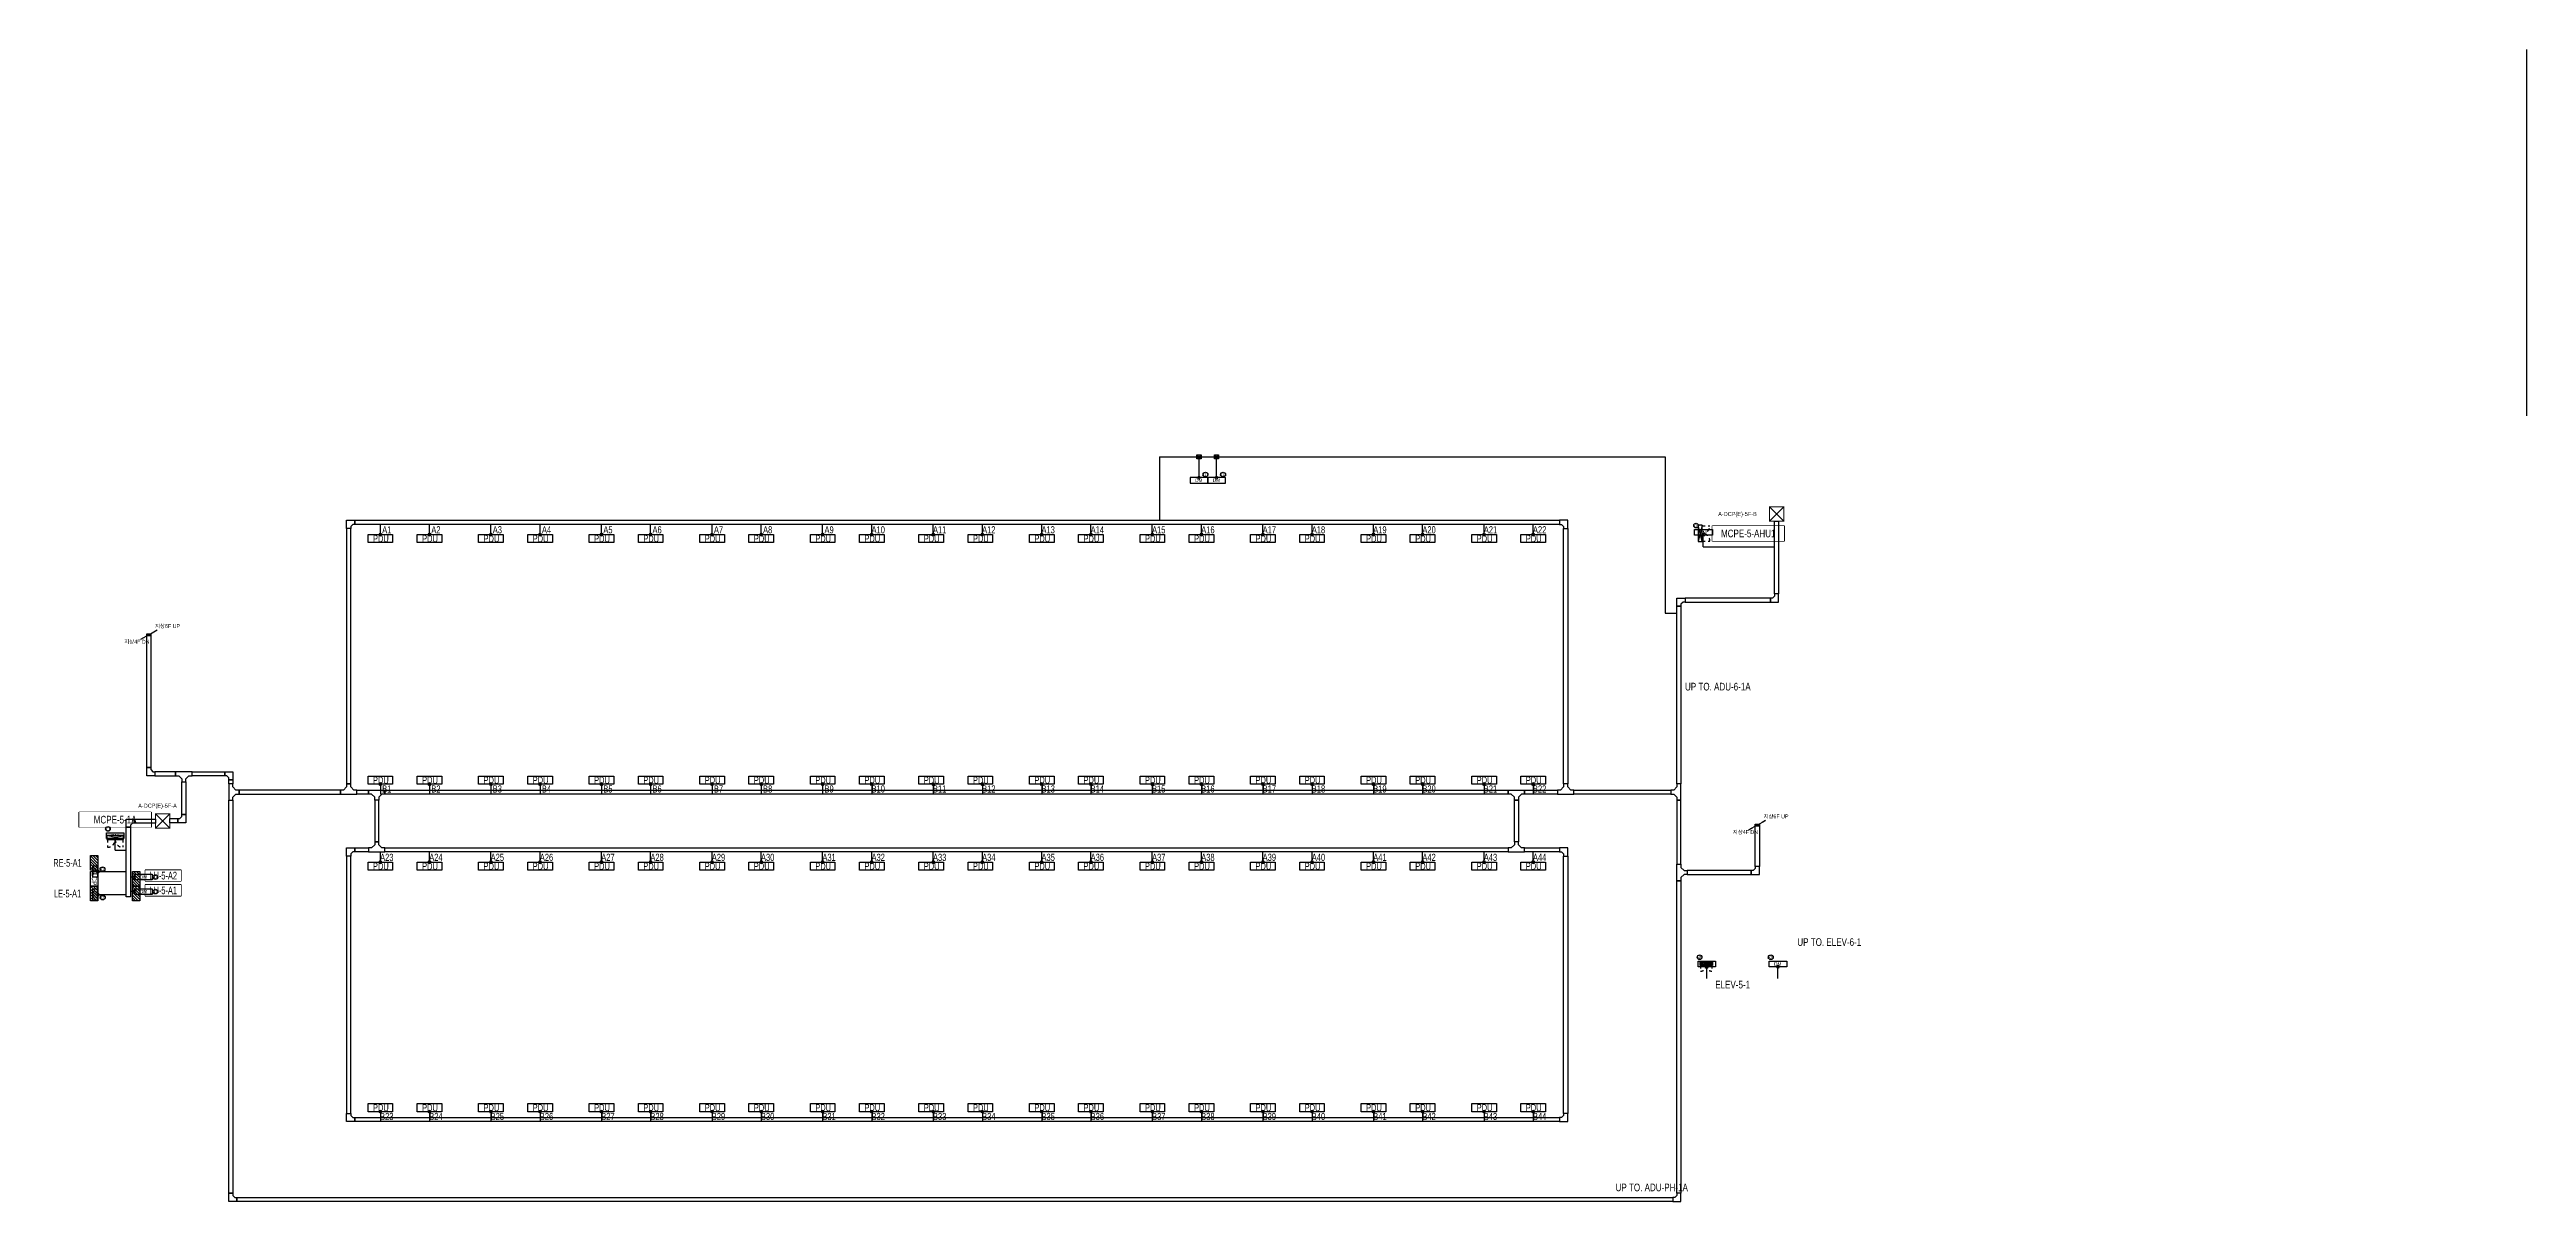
# Model space of a CAD drawing. Header units: millimetres. Extents: x 89450 to 753248, y -530175 to 1209785.
# Drawn here: x 265145 to 386107, y 562019 to 618288 of the extents above; entities that cross this region are included whole.
import ezdxf
from ezdxf.enums import TextEntityAlignment as Align

# ---------------------------------------------------------------- set-up
doc = ezdxf.new("R2010")
doc.units = ezdxf.units.MM
doc.header["$LTSCALE"] = 150
doc.linetypes.add('CONTINOUS', pattern=[0])
doc.linetypes.add('D1', pattern=[3, 1, -1, 1])
for name, color, linetype in [('------01 Distribution Panel', 3, 'Continuous'), ('------01 Distribution Panel_UPS_Emgency', 232, 'Continuous'), ('------01 Motor Control Panel or Center', 4, 'Continuous'), ('------02 Etc Panel', 3, 'Continuous'), ('-----26 Electrical Cable Tray_LV_UT', 141, 'Continuous'), ('-----29 Cable Schedule', 1, 'Continuous'), ('-----29 Indicator', 1, 'Continuous'), ('-----99 EPMS CABLE DUCT', 4, 'Continuous'), ('-----99 EPMS CONDUIT', 4, 'Continuous'), ('-----99 EPMS DEVICE', 3, 'Continuous'), ('-----99 EPMS PNL', 6, 'Continuous')]:
    doc.layers.add(name, color=color, linetype=linetype)
doc.styles.add('ELEC', font='')
doc.styles.get('ELEC').set_extended_font_data('Dotum')

# ---------------------------------------------------------------- blocks, each defined once
blk = doc.blocks.new('A02')
h = blk.add_hatch()
h.set_pattern_fill('ANSI31', color=161, scale=25, style=0)
h.set_pattern_definition([(45, (-2000, -19200), (-56.1266, 56.1266), [])])
h.paths.add_polyline_path([(-300, 300), (-300, 0), (300, 0), (300, 300)])
at = {"color": 161}
blk.add_lwpolyline([(300, 0), (-300, 0), (-300, 300), (300, 300)], close=True, dxfattribs=at)
blk = doc.blocks.new('MCP_EQUIPMENT-2')
at = {"color": 161}
for p, q in [((200, 400), (0, -400)), ((200, -400), (0, 400))]:
    blk.add_line(p, q, dxfattribs=at)
at = {"color": 161, "linetype": 'D1'}
for p, q in [((200, 380), (580, 380)), ((200, -380), (580, -380))]:
    blk.add_line(p, q, dxfattribs=at)
at = {"color": 161}
blk.add_lwpolyline([(200, 400), (0, 400), (0, -400), (200, -400)], close=True, dxfattribs=at)
at = {"color": 161, "linetype": 'D1'}
for centre, start, end in [((200, 380), 270, 0), ((200, -380), 0, 90)]:
    blk.add_arc(centre, 380, start, end, dxfattribs=at)
blk = doc.blocks.new('PNL3')
at = {"color": 161, "linetype": 'D1'}
for p, q in [((-200, 280), (-480, 280)), ((-200, -280), (-480, -280))]:
    blk.add_line(p, q, dxfattribs=at)
at = {"color": 161}
for p, q in [((-200, 276), (0, 76)), ((-200, 205), (0, 5)), ((-200, 135), (0, -65)), ((-200, 64), (0, -136)), ((-153, 300), (0, 147)), ((-83, 300), (0, 217)), ((-200, -7), (0, -207)), ((-200, -78), (0, -278)), ((-200, -148), (-48, -300)), ((-200, -219), (-119, -300))]:
    blk.add_line(p, q, dxfattribs=at)
blk.add_lwpolyline([(0, -300), (-200, -300), (-200, 300), (0, 300)], close=True, dxfattribs=at)
at = {"color": 161, "linetype": 'D1'}
for centre, start, end in [((-200, 280), 180, 270), ((-200, -280), 90, 180)]:
    blk.add_arc(centre, 280, start, end, dxfattribs=at)
blk = doc.blocks.new('zw$32E')
for p, q in [((100, 0), (0, 0)), ((0, 0), (0, -400)), ((100, -75), (100, 0)), ((0, -400), (100, -400)), ((175, -150), (100, -75)), ((100, -325), (175, -250)), ((100, -400), (100, -325)), ((250, -150), (175, -150)), ((175, -250), (250, -250)), ((250, -250), (250, -150))]:
    blk.add_line(p, q)
blk = doc.blocks.new('A07')
at = {"color": 8}
blk.add_lwpolyline([(-300, 0), (-300, 300), (300, 300), (300, 0)], close=True, dxfattribs=at)
at = {"color": 8, "style": 'ELEC'}
blk.add_text('LCP', height=200, rotation=360, dxfattribs=at).set_placement((0, 150), align=Align.MIDDLE)

msp = doc.modelspace()

# ---------------------------------------------------------------- linework, layer by layer
at = {"layer": '------01 Distribution Panel_UPS_Emgency', "color": 1, "elevation": 0}
msp.add_lwpolyline([(269818, 576955), (271573, 576955), (271573, 577480), (269818, 577480)], close=True, dxfattribs=at)
at = {"layer": '------01 Motor Control Panel or Center', "linetype": 'CONTINOUS', "elevation": 0}
for points in [[(349853, 595020), (349853, 594280), (346350, 594280), (346350, 595020)], [(270102, 581040), (270102, 580300), (266598, 580300), (266598, 581040)]]:
    msp.add_lwpolyline(points, close=True, dxfattribs=at)
at = {"layer": '------02 Etc Panel'}
for p, q in [((267510, 578135), (268892, 578135)), ((267510, 577010), (268892, 577010))]:
    msp.add_line(p, q, dxfattribs=at)
at = {"layer": '-----26 Electrical Cable Tray_LV_UT', "elevation": 0}
for points in [[(280700, 594600), (281900, 594600), (281900, 594200), (280700, 594200)], [(283100, 594600), (284300, 594600), (284300, 594200), (283100, 594200)], [(286100, 594600), (287300, 594600), (287300, 594200), (286100, 594200)], [(288500, 594600), (289700, 594600), (289700, 594200), (288500, 594200)], [(291500, 594600), (292700, 594600), (292700, 594200), (291500, 594200)], [(293900, 594600), (295100, 594600), (295100, 594200), (293900, 594200)], [(296900, 594600), (298100, 594600), (298100, 594200), (296900, 594200)], [(299300, 594600), (300500, 594600), (300500, 594200), (299300, 594200)], [(302300, 594600), (303500, 594600), (303500, 594200), (302300, 594200)], [(304700, 594600), (305900, 594600), (305900, 594200), (304700, 594200)], [(307600, 594600), (308800, 594600), (308800, 594200), (307600, 594200)], [(310000, 594600), (311200, 594600), (311200, 594200), (310000, 594200)], [(313000, 594600), (314200, 594600), (314200, 594200), (313000, 594200)], [(315400, 594600), (316600, 594600), (316600, 594200), (315400, 594200)], [(318400, 594600), (319600, 594600), (319600, 594200), (318400, 594200)], [(320800, 594600), (322000, 594600), (322000, 594200), (320800, 594200)], [(323800, 594600), (325000, 594600), (325000, 594200), (323800, 594200)], [(326200, 594600), (327400, 594600), (327400, 594200), (326200, 594200)], [(329200, 594600), (330400, 594600), (330400, 594200), (329200, 594200)], [(331600, 594600), (332800, 594600), (332800, 594200), (331600, 594200)], [(334600, 594600), (335800, 594600), (335800, 594200), (334600, 594200)], [(337000, 594600), (338200, 594600), (338200, 594200), (337000, 594200)], [(280700, 582800), (281900, 582800), (281900, 582400), (280700, 582400)], [(283100, 582800), (284300, 582800), (284300, 582400), (283100, 582400)], [(286100, 582800), (287300, 582800), (287300, 582400), (286100, 582400)], [(288500, 582800), (289700, 582800), (289700, 582400), (288500, 582400)], [(291500, 582800), (292700, 582800), (292700, 582400), (291500, 582400)], [(293900, 582800), (295100, 582800), (295100, 582400), (293900, 582400)], [(296900, 582800), (298100, 582800), (298100, 582400), (296900, 582400)], [(299300, 582800), (300500, 582800), (300500, 582400), (299300, 582400)], [(302300, 582800), (303500, 582800), (303500, 582400), (302300, 582400)], [(304700, 582800), (305900, 582800), (305900, 582400), (304700, 582400)], [(307600, 582800), (308800, 582800), (308800, 582400), (307600, 582400)], [(310000, 582800), (311200, 582800), (311200, 582400), (310000, 582400)], [(313000, 582800), (314200, 582800), (314200, 582400), (313000, 582400)], [(315400, 582800), (316600, 582800), (316600, 582400), (315400, 582400)], [(318400, 582800), (319600, 582800), (319600, 582400), (318400, 582400)], [(320800, 582800), (322000, 582800), (322000, 582400), (320800, 582400)], [(323800, 582800), (325000, 582800), (325000, 582400), (323800, 582400)], [(326200, 582800), (327400, 582800), (327400, 582400), (326200, 582400)], [(329200, 582800), (330400, 582800), (330400, 582400), (329200, 582400)], [(331600, 582800), (332800, 582800), (332800, 582400), (331600, 582400)], [(334600, 582800), (335800, 582800), (335800, 582400), (334600, 582400)], [(337000, 582800), (338200, 582800), (338200, 582400), (337000, 582400)], [(280700, 578600), (281900, 578600), (281900, 578200), (280700, 578200)], [(283100, 578600), (284300, 578600), (284300, 578200), (283100, 578200)], [(286100, 578600), (287300, 578600), (287300, 578200), (286100, 578200)], [(288500, 578600), (289700, 578600), (289700, 578200), (288500, 578200)], [(291500, 578600), (292700, 578600), (292700, 578200), (291500, 578200)], [(293900, 578600), (295100, 578600), (295100, 578200), (293900, 578200)], [(296900, 578600), (298100, 578600), (298100, 578200), (296900, 578200)], [(299300, 578600), (300500, 578600), (300500, 578200), (299300, 578200)], [(302300, 578600), (303500, 578600), (303500, 578200), (302300, 578200)], [(304700, 578600), (305900, 578600), (305900, 578200), (304700, 578200)], [(307600, 578600), (308800, 578600), (308800, 578200), (307600, 578200)], [(310000, 578600), (311200, 578600), (311200, 578200), (310000, 578200)], [(313000, 578600), (314200, 578600), (314200, 578200), (313000, 578200)], [(315400, 578600), (316600, 578600), (316600, 578200), (315400, 578200)], [(318400, 578600), (319600, 578600), (319600, 578200), (318400, 578200)], [(320800, 578600), (322000, 578600), (322000, 578200), (320800, 578200)], [(323800, 578600), (325000, 578600), (325000, 578200), (323800, 578200)], [(326200, 578600), (327400, 578600), (327400, 578200), (326200, 578200)], [(329200, 578600), (330400, 578600), (330400, 578200), (329200, 578200)], [(331600, 578600), (332800, 578600), (332800, 578200), (331600, 578200)], [(334600, 578600), (335800, 578600), (335800, 578200), (334600, 578200)], [(337000, 578600), (338200, 578600), (338200, 578200), (337000, 578200)], [(280700, 566800), (281900, 566800), (281900, 566400), (280700, 566400)], [(283100, 566800), (284300, 566800), (284300, 566400), (283100, 566400)], [(286100, 566800), (287300, 566800), (287300, 566400), (286100, 566400)], [(288500, 566800), (289700, 566800), (289700, 566400), (288500, 566400)], [(291500, 566800), (292700, 566800), (292700, 566400), (291500, 566400)], [(293900, 566800), (295100, 566800), (295100, 566400), (293900, 566400)], [(296900, 566800), (298100, 566800), (298100, 566400), (296900, 566400)], [(299300, 566800), (300500, 566800), (300500, 566400), (299300, 566400)], [(302300, 566800), (303500, 566800), (303500, 566400), (302300, 566400)], [(304700, 566800), (305900, 566800), (305900, 566400), (304700, 566400)], [(307600, 566800), (308800, 566800), (308800, 566400), (307600, 566400)], [(310000, 566800), (311200, 566800), (311200, 566400), (310000, 566400)], [(313000, 566800), (314200, 566800), (314200, 566400), (313000, 566400)], [(315400, 566800), (316600, 566800), (316600, 566400), (315400, 566400)], [(318400, 566800), (319600, 566800), (319600, 566400), (318400, 566400)], [(320800, 566800), (322000, 566800), (322000, 566400), (320800, 566400)], [(323800, 566800), (325000, 566800), (325000, 566400), (323800, 566400)], [(326200, 566800), (327400, 566800), (327400, 566400), (326200, 566400)], [(329200, 566800), (330400, 566800), (330400, 566400), (329200, 566400)], [(331600, 566800), (332800, 566800), (332800, 566400), (331600, 566400)], [(334600, 566800), (335800, 566800), (335800, 566400), (334600, 566400)], [(337000, 566800), (338200, 566800), (338200, 566400), (337000, 566400)]]:
    msp.add_lwpolyline(points, close=True, dxfattribs=at)
at = {"layer": '-----29 Cable Schedule'}
msp.add_line((386107, 618288), (386107, 600396), dxfattribs=at)
at = {"layer": '-----29 Indicator'}
for centre in [(321595, 597525), (322455, 597525), (345551, 595036), (267739, 578246), (267743, 576861), (345729, 573947), (349202, 573947)]:
    msp.add_circle(centre, 114, dxfattribs=at)
at = {"layer": '-----99 EPMS CABLE DUCT'}
for p, q in [((319349, 598398), (344045, 598398)), ((319349, 598398), (319349, 595272)), ((344045, 598398), (344045, 590758)), ((344045, 590758), (344616, 590758)), ((269993, 589700), (269587, 589466)), ((269903, 589740), (270083, 589660)), ((269903, 589660), (270083, 589740)), ((269993, 589700), (270399, 589934)), ((348545, 580400), (348951, 580634)), ((348545, 580400), (348139, 580166)), ((348455, 580440), (348635, 580360)), ((348455, 580360), (348635, 580440))]:
    msp.add_line(p, q, dxfattribs=at)
at = {"layer": '-----99 EPMS CABLE DUCT', "elevation": 0}
for points in [[(279854, 594893), (279654, 594893), (279654, 595293), (280054, 595293), (280054, 595093), (279954, 595093), (279854, 594993), (279854, 594893)], [(339087, 594893), (339287, 594893), (339287, 595293), (338887, 595293), (338887, 595093), (338987, 595093), (339087, 594993), (339087, 594893)], [(349187, 591494), (349187, 591294), (349587, 591294), (349587, 591694), (349387, 591694), (349387, 591594), (349287, 591494), (349187, 591494)], [(344816, 591094), (344616, 591094), (344616, 591494), (345016, 591494), (345016, 591294), (344916, 591294), (344816, 591194), (344816, 591094)], [(270293, 583012), (270293, 582812), (269893, 582812), (269893, 583212), (270093, 583212), (270093, 583112), (270193, 583012), (270293, 583012)], [(273698, 582812), (273698, 583012), (274098, 583012), (274098, 582612), (273898, 582612), (273898, 582712), (273798, 582812), (273698, 582812)], [(273698, 582812), (273698, 583012), (274098, 583012), (274098, 582612), (273898, 582612), (273898, 582712), (273798, 582812), (273698, 582812)], [(271603, 580921), (271803, 580921), (271803, 580521), (271403, 580521), (271403, 580721), (271503, 580721), (271603, 580821), (271603, 580921)], [(348951, 580634), (348775, 580533)], [(348139, 580166), (348315, 580267)], [(279854, 578893), (279654, 578893), (279654, 579293), (280054, 579293), (280054, 579093), (279954, 579093), (279854, 578993), (279854, 578893)], [(339087, 578893), (339287, 578893), (339287, 579293), (338887, 579293), (338887, 579093), (338987, 579093), (339087, 578993), (339087, 578893)], [(348245, 578189), (348245, 577989), (348645, 577989), (348645, 578389), (348445, 578389), (348445, 578289), (348345, 578189), (348245, 578189)], [(280054, 566118), (280054, 565918), (279654, 565918), (279654, 566318), (279854, 566318), (279854, 566218), (279954, 566118), (280054, 566118)], [(338887, 566118), (338887, 565918), (339287, 565918), (339287, 566318), (339087, 566318), (339087, 566218), (338987, 566118), (338887, 566118)], [(274298, 562219), (274298, 562019), (273898, 562019), (273898, 562419), (274098, 562419), (274098, 562319), (274198, 562219), (274298, 562219)], [(344416, 562219), (344416, 562019), (344816, 562019), (344816, 562419), (344616, 562419), (344616, 562319), (344516, 562219), (344416, 562219)]]:
    msp.add_lwpolyline(points, dxfattribs=at)
for points in [[(280054, 595293), (338887, 595293), (338887, 595093), (280054, 595093)], [(279654, 594893), (279654, 582418), (279854, 582418), (279854, 594893)], [(339287, 594893), (339287, 582418), (339087, 582418), (339087, 594893)], [(344616, 591094), (344816, 591094), (344816, 582418), (344616, 582418)], [(349187, 591494), (345016, 591494), (345016, 591294), (349187, 591294)], [(269893, 589750), (270093, 589750), (270093, 583212), (269893, 583212)], [(269893, 589750), (270093, 589750), (270093, 589650), (269893, 589650)], [(269903, 589740), (270083, 589740), (270083, 589660), (269903, 589660)], [(271303, 583012), (270293, 583012), (270293, 582812), (271303, 582812)], [(271603, 582512), (271803, 582512), (271803, 580921), (271603, 580921)], [(272103, 583012), (273698, 583012), (273698, 582812), (272103, 582812)], [(273898, 582612), (274098, 582612), (274098, 582418), (273898, 582418)], [(279354, 582118), (274398, 582118), (274398, 581918), (279354, 581918)], [(280154, 582118), (280725, 582118), (280725, 581918), (280154, 581918)], [(281525, 582118), (336382, 582118), (336382, 581918), (281525, 581918)], [(337182, 582118), (338787, 582118), (338787, 581918), (337182, 581918)], [(339587, 582118), (344316, 582118), (344316, 581918), (339587, 581918)], [(271403, 580721), (271403, 580521), (271017, 580521), (271017, 580721)], [(273898, 581618), (274098, 581618), (274098, 562419), (273898, 562419)], [(281225, 581618), (281025, 581618), (281025, 579593), (281225, 579593)], [(336682, 581618), (336882, 581618), (336882, 579593), (336682, 579593)], [(344616, 578489), (344816, 578489), (344816, 581618), (344616, 581618)], [(348445, 580450), (348645, 580450), (348645, 578389), (348445, 578389)], [(348445, 580450), (348645, 580450), (348645, 580350), (348445, 580350)], [(348455, 580440), (348635, 580440), (348635, 580360), (348455, 580360)], [(279654, 578893), (279654, 566318), (279854, 566318), (279854, 578893)], [(280054, 579293), (280725, 579293), (280725, 579093), (280054, 579093)], [(281525, 579293), (336382, 579293), (336382, 579093), (281525, 579093)], [(337182, 579293), (338887, 579293), (338887, 579093), (337182, 579093)], [(339287, 578893), (339287, 566318), (339087, 566318), (339087, 578893)], [(344616, 577689), (344816, 577689), (344816, 562419), (344616, 562419)], [(348245, 578189), (345116, 578189), (345116, 577989), (348245, 577989)], [(280054, 566118), (338887, 566118), (338887, 565918), (280054, 565918)], [(274298, 562219), (344416, 562219), (344416, 562019), (274298, 562019)]]:
    msp.add_lwpolyline(points, close=True, dxfattribs=at)
for points in [[(269587, 589466, 0, 70, 0), (269763, 589567, 40, 40, 0)], [(270399, 589934, 0, 70, 0), (270223, 589833, 40, 40, 0)]]:
    msp.add_lwpolyline(points, format="xyseb", dxfattribs=at)
at = {"layer": '-----99 EPMS CABLE DUCT'}
for centre in [(269993, 589700), (348545, 580400)]:
    msp.add_circle(centre, 10, dxfattribs=at)
at = {"layer": '-----99 EPMS CONDUIT'}
for p, q in [((321380, 598498), (321180, 598298)), ((321180, 598498), (321380, 598298)), ((321280, 597381), (321280, 598398)), ((322240, 598498), (322040, 598298)), ((322040, 598498), (322240, 598298)), ((322140, 597381), (322140, 598398)), ((281300, 594600), (281300, 595093)), ((283700, 594600), (283700, 595093)), ((286700, 594600), (286700, 595093)), ((289100, 594600), (289100, 595093)), ((292100, 594600), (292100, 595093)), ((294500, 594600), (294500, 595093)), ((297500, 594600), (297500, 595093)), ((299900, 594600), (299900, 595093)), ((302900, 594600), (302900, 595093)), ((305300, 594600), (305300, 595093)), ((308300, 594600), (308300, 595093)), ((310700, 594600), (310700, 595093)), ((313600, 594600), (313600, 595093)), ((316000, 594600), (316000, 595093)), ((319000, 594600), (319000, 595093)), ((321400, 594600), (321400, 595093)), ((324400, 594600), (324400, 595093)), ((326800, 594600), (326800, 595093)), ((329800, 594600), (329800, 595093)), ((332200, 594600), (332200, 595093)), ((335200, 594600), (335200, 595093)), ((337600, 594600), (337600, 595093)), ((281300, 582400), (281300, 581907)), ((283700, 582400), (283700, 581907)), ((286700, 582400), (286700, 581907)), ((289100, 582400), (289100, 581907)), ((292100, 582400), (292100, 581907)), ((294500, 582400), (294500, 581907)), ((297500, 582400), (297500, 581907)), ((299900, 582400), (299900, 581907)), ((302900, 582400), (302900, 581907)), ((305300, 582400), (305300, 581907)), ((308300, 582400), (308300, 581907)), ((310700, 582400), (310700, 581907)), ((313600, 582400), (313600, 581907)), ((316000, 582400), (316000, 581907)), ((319000, 582400), (319000, 581907)), ((321400, 582400), (321400, 581907)), ((324400, 582400), (324400, 581907)), ((326800, 582400), (326800, 581907)), ((329800, 582400), (329800, 581907)), ((332200, 582400), (332200, 581907)), ((335200, 582400), (335200, 581907)), ((337600, 582400), (337600, 581907)), ((268350, 579173), (268892, 579173)), ((281300, 578600), (281300, 579093)), ((283700, 578600), (283700, 579093)), ((286700, 578600), (286700, 579093)), ((289100, 578600), (289100, 579093)), ((292100, 578600), (292100, 579093)), ((294500, 578600), (294500, 579093)), ((297500, 578600), (297500, 579093)), ((299900, 578600), (299900, 579093)), ((302900, 578600), (302900, 579093)), ((305300, 578600), (305300, 579093)), ((308300, 578600), (308300, 579093)), ((310700, 578600), (310700, 579093)), ((313600, 578600), (313600, 579093)), ((316000, 578600), (316000, 579093)), ((319000, 578600), (319000, 579093)), ((321400, 578600), (321400, 579093)), ((324400, 578600), (324400, 579093)), ((326800, 578600), (326800, 579093)), ((329800, 578600), (329800, 579093)), ((332200, 578600), (332200, 579093)), ((335200, 578600), (335200, 579093)), ((337600, 578600), (337600, 579093)), ((281300, 566400), (281300, 565907)), ((283700, 566400), (283700, 565907)), ((286700, 566400), (286700, 565907)), ((289100, 566400), (289100, 565907)), ((292100, 566400), (292100, 565907)), ((294500, 566400), (294500, 565907)), ((297500, 566400), (297500, 565907)), ((299900, 566400), (299900, 565907)), ((302900, 566400), (302900, 565907)), ((305300, 566400), (305300, 565907)), ((308300, 566400), (308300, 565907)), ((310700, 566400), (310700, 565907)), ((313600, 566400), (313600, 565907)), ((316000, 566400), (316000, 565907)), ((319000, 566400), (319000, 565907)), ((321400, 566400), (321400, 565907)), ((324400, 566400), (324400, 565907)), ((326800, 566400), (326800, 565907)), ((329800, 566400), (329800, 565907)), ((332200, 566400), (332200, 565907)), ((335200, 566400), (335200, 565907)), ((337600, 566400), (337600, 565907))]:
    msp.add_line(p, q, dxfattribs=at)
at = {"layer": '-----99 EPMS CONDUIT', "elevation": 0}
for points in [[(321180, 598498), (321380, 598498), (321380, 598298), (321180, 598298)], [(322040, 598498), (322240, 598498), (322240, 598298), (322040, 598298)]]:
    msp.add_lwpolyline(points, close=True, dxfattribs=at)
at = {"layer": '-----99 EPMS CONDUIT'}
for centre, start, end in [((321280, 597381), 120, 60), ((322140, 597381), 120, 60), ((281300, 594600), 120, 60), ((283700, 594600), 120, 60), ((286700, 594600), 120, 60), ((289100, 594600), 120, 60), ((292100, 594600), 120, 60), ((294500, 594600), 120, 60), ((297500, 594600), 120, 60), ((299900, 594600), 120, 60), ((302900, 594600), 120, 60), ((305300, 594600), 120, 60), ((308300, 594600), 120, 60), ((310700, 594600), 120, 60), ((313600, 594600), 120, 60), ((316000, 594600), 120, 60), ((319000, 594600), 120, 60), ((321400, 594600), 120, 60), ((324400, 594600), 120, 60), ((326800, 594600), 120, 60), ((329800, 594600), 120, 60), ((332200, 594600), 120, 60), ((335200, 594600), 120, 60), ((337600, 594600), 120, 60), ((281300, 582400), 300, 240), ((283700, 582400), 300, 240), ((286700, 582400), 300, 240), ((289100, 582400), 300, 240), ((292100, 582400), 300, 240), ((294500, 582400), 300, 240), ((297500, 582400), 300, 240), ((299900, 582400), 300, 240), ((302900, 582400), 300, 240), ((305300, 582400), 300, 240), ((308300, 582400), 300, 240), ((310700, 582400), 300, 240), ((313600, 582400), 300, 240), ((316000, 582400), 300, 240), ((319000, 582400), 300, 240), ((321400, 582400), 300, 240), ((324400, 582400), 300, 240), ((326800, 582400), 300, 240), ((329800, 582400), 300, 240), ((332200, 582400), 300, 240), ((335200, 582400), 300, 240), ((337600, 582400), 300, 240), ((281300, 578600), 120, 60), ((283700, 578600), 120, 60), ((286700, 578600), 120, 60), ((289100, 578600), 120, 60), ((292100, 578600), 120, 60), ((294500, 578600), 120, 60), ((297500, 578600), 120, 60), ((299900, 578600), 120, 60), ((302900, 578600), 120, 60), ((305300, 578600), 120, 60), ((308300, 578600), 120, 60), ((310700, 578600), 120, 60), ((313600, 578600), 120, 60), ((316000, 578600), 120, 60), ((319000, 578600), 120, 60), ((321400, 578600), 120, 60), ((324400, 578600), 120, 60), ((326800, 578600), 120, 60), ((329800, 578600), 120, 60), ((332200, 578600), 120, 60), ((335200, 578600), 120, 60), ((337600, 578600), 120, 60), ((281300, 566400), 300, 240), ((283700, 566400), 300, 240), ((286700, 566400), 300, 240), ((289100, 566400), 300, 240), ((292100, 566400), 300, 240), ((294500, 566400), 300, 240), ((297500, 566400), 300, 240), ((299900, 566400), 300, 240), ((302900, 566400), 300, 240), ((305300, 566400), 300, 240), ((308300, 566400), 300, 240), ((310700, 566400), 300, 240), ((313600, 566400), 300, 240), ((316000, 566400), 300, 240), ((319000, 566400), 300, 240), ((321400, 566400), 300, 240), ((324400, 566400), 300, 240), ((326800, 566400), 300, 240), ((329800, 566400), 300, 240), ((332200, 566400), 300, 240), ((335200, 566400), 300, 240), ((337600, 566400), 300, 240)]:
    msp.add_arc(centre, 63.8, start, end, dxfattribs=at)
at = {"layer": '-----99 EPMS DEVICE', "color": 2, "elevation": 0}
for points in [[(321710, 597381), (320850, 597381), (320850, 597112), (321710, 597112)], [(322570, 597381), (321710, 597381), (321710, 597112), (322570, 597112)]]:
    msp.add_lwpolyline(points, close=True, dxfattribs=at)

# ---------------------------------------------------------------- block references
at = {"layer": '------01 Distribution Panel', "xscale": 1.2, "yscale": 1.2, "zscale": 1.2, "rotation": 270}
for p in [(267150, 578560), (267150, 577060)]:
    msp.add_blockref('A02', p, dxfattribs=at)
at = {"layer": '------01 Distribution Panel_UPS_Emgency', "xscale": 1.2, "yscale": 1.2, "zscale": 1.2, "rotation": 270}
msp.add_blockref('A02', (269190, 577060), dxfattribs=at)
at = {"layer": '-----99 EPMS CABLE DUCT'}
for p, xscale, yscale, zscale, rotation in [((272103, 583012), 2, 2, 2, 269.9999999999999), ((279354, 581918), 2, 2, 2, 90.00000000000249), ((280725, 582118), -2, 2, 2, 89.99999999999746), ((336382, 582118), -2, 2, 2, 89.99999999999746), ((338787, 581918), 2, 2, 2, 90.00000000000249), ((344816, 581618), 2, 2, 2, 180.0000000000122), ((280725, 579093), 1.999999999999999, 1.999999999999999, 1.999999999999999, 90.00000000000253), ((336382, 579093), 2, 2, 2, 90.0000000000025), ((344616, 577689), -2, 2, 2, 180)]:
    msp.add_blockref('zw$32E', p, dxfattribs=dict(at, xscale=xscale, yscale=yscale, zscale=zscale, rotation=rotation))
at = {"layer": '-----99 EPMS CABLE DUCT', "xscale": 2, "yscale": 2, "zscale": 2}
msp.add_blockref('zw$32E', (273898, 582418), dxfattribs=at)

# ---------------------------------------------------------------- texts
at = {"layer": '------01 Distribution Panel', "linetype": 'CONTINOUS', "style": 'ELEC', "width": 0.8}
msp.add_text('UP TO. ELEV-6-1', height=375, dxfattribs=at).set_placement((350501, 574689), align=Align.MIDDLE_LEFT)
at = {"layer": '------01 Motor Control Panel or Center', "linetype": 'CONTINOUS', "style": 'ELEC', "width": 0.8}
for s, p in [('UP TO. ADU-6-1A', (345015, 587168)), ('UP TO. ADU-PH-1A', (341624, 562705))]:
    msp.add_text(s, height=375, dxfattribs=at).set_placement(p, align=Align.MIDDLE_LEFT)
at = {"layer": '-----26 Electrical Cable Tray_LV_UT', "style": 'ELEC', "width": 0.8}
for p in [(281325, 594400), (283725, 594400), (286725, 594400), (289125, 594400), (292125, 594400), (294525, 594400), (297525, 594400), (299925, 594400), (302925, 594400), (305325, 594400), (308225, 594400), (310625, 594400), (313625, 594400), (316025, 594400), (319025, 594400), (321425, 594400), (324425, 594400), (326825, 594400), (329825, 594400), (332225, 594400), (335225, 594400), (337625, 594400), (281325, 582600), (283725, 582600), (286725, 582600), (289125, 582600), (292125, 582600), (294525, 582600), (297525, 582600), (299925, 582600), (302925, 582600), (305325, 582600), (308225, 582600), (310625, 582600), (313625, 582600), (316025, 582600), (319025, 582600), (321425, 582600), (324425, 582600), (326825, 582600), (329825, 582600), (332225, 582600), (335225, 582600), (337625, 582600), (281325, 578400), (283725, 578400), (286725, 578400), (289125, 578400), (292125, 578400), (294525, 578400), (297525, 578400), (299925, 578400), (302925, 578400), (305325, 578400), (308225, 578400), (310625, 578400), (313625, 578400), (316025, 578400), (319025, 578400), (321425, 578400), (324425, 578400), (326825, 578400), (329825, 578400), (332225, 578400), (335225, 578400), (337625, 578400), (281325, 566600), (283725, 566600), (286725, 566600), (289125, 566600), (292125, 566600), (294525, 566600), (297525, 566600), (299925, 566600), (302925, 566600), (305325, 566600), (308225, 566600), (310625, 566600), (313625, 566600), (316025, 566600), (319025, 566600), (321425, 566600), (324425, 566600), (326825, 566600), (329825, 566600), (332225, 566600), (335225, 566600), (337625, 566600)]:
    msp.add_text('PDU', height=350, dxfattribs=at).set_placement(p, align=Align.MIDDLE_CENTER)
at = {"layer": '-----29 Indicator', "style": 'ELEC'}
for s, p in [('512', (321595, 597525)), ('513', (322455, 597525)), ('508', (349202, 573947))]:
    msp.add_text(s, height=150, rotation=360, dxfattribs=at).set_placement(p, align=Align.MIDDLE_CENTER)
at = {"layer": '-----29 Indicator', "style": 'ELEC', "width": 0.6}
for s, p in [('511', (345551, 595036)), ('505', (345729, 573947))]:
    msp.add_text(s, height=150, dxfattribs=at).set_placement(p, align=Align.MIDDLE_CENTER)
at = {"layer": '-----29 Indicator', "style": 'ELEC'}
for s, p in [('501', (267739, 578246)), ('502', (267743, 576861))]:
    msp.add_text(s, height=150, dxfattribs=at).set_placement(p, align=Align.MIDDLE_CENTER)
at = {"layer": '-----99 EPMS CABLE DUCT', "style": 'ELEC'}
for s, p in [('지상4F DN', (268797, 589269)), ('지상6F UP', (270298, 590034)), ('지상6F UP', (348850, 580734)), ('지상4F DN', (347349, 579969))]:
    msp.add_text(s, height=187.7, dxfattribs=at).set_placement(p)
at = {"layer": '-----99 EPMS DEVICE', "color": 2, "style": 'ELEC', "width": 0.9}
for p in [(321271, 597247), (322131, 597247)]:
    msp.add_text('DM', height=168, dxfattribs=at).set_placement(p, align=Align.MIDDLE)
at = {"layer": '-----99 EPMS DEVICE', "style": 'ELEC', "width": 0.8}
for s, p in [('A1', (281615, 594829)), ('A2', (284015, 594829)), ('A3', (287015, 594829)), ('A4', (289415, 594829)), ('A5', (292415, 594829)), ('A6', (294815, 594829)), ('A7', (297815, 594829)), ('A8', (300215, 594829)), ('A9', (303215, 594829)), ('A10', (305615, 594829)), ('A11', (308615, 594829)), ('A12', (311015, 594829)), ('A13', (313915, 594829)), ('A14', (316315, 594829)), ('A15', (319315, 594829)), ('A16', (321715, 594829)), ('A17', (324715, 594829)), ('A18', (327115, 594829)), ('A19', (330115, 594829)), ('A20', (332515, 594829)), ('A21', (335515, 594829)), ('A22', (337915, 594829)), ('B1', (281615, 582171)), ('B2', (284015, 582171)), ('B3', (287015, 582171)), ('B4', (289415, 582171)), ('B5', (292415, 582171)), ('B6', (294815, 582171)), ('B7', (297815, 582171)), ('B8', (300215, 582171)), ('B9', (303215, 582171)), ('B10', (305615, 582171)), ('B11', (308615, 582171)), ('B12', (311015, 582171)), ('B13', (313915, 582171)), ('B14', (316315, 582171)), ('B15', (319315, 582171)), ('B16', (321715, 582171)), ('B17', (324715, 582171)), ('B18', (327115, 582171)), ('B19', (330115, 582171)), ('B20', (332515, 582171)), ('B21', (335515, 582171)), ('B22', (337915, 582171)), ('A23', (281615, 578829)), ('A24', (284015, 578829)), ('A25', (287015, 578829)), ('A26', (289415, 578829)), ('A27', (292415, 578829)), ('A28', (294815, 578829)), ('A29', (297815, 578829)), ('A30', (300215, 578829)), ('A31', (303215, 578829)), ('A32', (305615, 578829)), ('A33', (308615, 578829)), ('A34', (311015, 578829)), ('A35', (313915, 578829)), ('A36', (316315, 578829)), ('A37', (319315, 578829)), ('A38', (321715, 578829)), ('A39', (324715, 578829)), ('A40', (327115, 578829)), ('A41', (330115, 578829)), ('A42', (332515, 578829)), ('A43', (335515, 578829)), ('A44', (337915, 578829)), ('B23', (281615, 566171)), ('B24', (284015, 566171)), ('B25', (287015, 566171)), ('B26', (289415, 566171)), ('B27', (292415, 566171)), ('B28', (294815, 566171)), ('B29', (297815, 566171)), ('B30', (300215, 566171)), ('B31', (303215, 566171)), ('B32', (305615, 566171)), ('B33', (308615, 566171)), ('B34', (311015, 566171)), ('B35', (313915, 566171)), ('B36', (316315, 566171)), ('B37', (319315, 566171)), ('B38', (321715, 566171)), ('B39', (324715, 566171)), ('B40', (327115, 566171)), ('B41', (330115, 566171)), ('B42', (332515, 566171)), ('B43', (335515, 566171)), ('B44', (337915, 566171))]:
    msp.add_text(s, height=350, dxfattribs=at).set_placement(p, align=Align.MIDDLE_CENTER)

# ---------------------------------------------------------------- wipeouts: each hides what was drawn before it
msp.add_wipeout([(345590, 572981), (349094, 572981), (349094, 572241), (345590, 572241)]).dxf.layer = '------01 Distribution Panel'

# ---------------------------------------------------------------- next in the draw order: linework, layer by layer
at = {"layer": '-----99 EPMS CONDUIT'}
for p, q in [((346080, 572904), (346080, 573480)), ((349553, 572904), (349553, 573480))]:
    msp.add_line(p, q, dxfattribs=at)
for centre in [(346080, 573480), (349553, 573480)]:
    msp.add_arc(centre, 63.8, 300, 240, dxfattribs=at)
at = {"layer": '-----99 EPMS DEVICE', "color": 2}
for points in [[(346510, 573480), (345650, 573480), (345650, 573750), (346510, 573750)], [(349983, 573480), (349123, 573480), (349123, 573750), (349983, 573750)]]:
    msp.add_lwpolyline(points, close=True, dxfattribs=at)

# ---------------------------------------------------------------- next in the draw order: block references
at = {"layer": '------01 Distribution Panel', "rotation": 90}
msp.add_blockref('PNL3', (346050, 573750), dxfattribs=at)

# ---------------------------------------------------------------- next in the draw order: texts
at = {"layer": '------01 Distribution Panel', "linetype": 'CONTINOUS', "style": 'ELEC', "width": 0.8}
msp.add_text('ELEV-5-1', height=375, dxfattribs=at).set_placement((347342, 572611), align=Align.MIDDLE)
at = {"layer": '-----99 EPMS DEVICE', "color": 2, "style": 'ELEC', "width": 0.9}
for p in [(346070, 573615), (349544, 573615)]:
    msp.add_text('DM', height=168, dxfattribs=at).set_placement(p, align=Align.MIDDLE)

# ---------------------------------------------------------------- next in the draw order: wipeouts: each hides what was drawn before it
at = {"color": 1}
for points, layer in [([(265145, 578297), (266900, 578297), (266900, 578822), (265145, 578822)], '------01 Distribution Panel'), ([(265145, 576797), (266900, 576797), (266900, 577322), (265145, 577322)], '------01 Distribution Panel'), ([(269818, 576955), (271573, 576955), (271573, 577480), (269818, 577480)], '------01 Distribution Panel_UPS_Emgency'), ([(346350, 595020), (349853, 595020), (349853, 594280), (346350, 594280)], '------01 Motor Control Panel or Center')]:
    msp.add_wipeout(points, dxfattribs=at).dxf.layer = layer
msp.add_wipeout([(266598, 581040), (270102, 581040), (270102, 580300), (266598, 580300)]).dxf.layer = '------01 Motor Control Panel or Center'

# ---------------------------------------------------------------- next in the draw order: linework, layer by layer
at = {"layer": '------01 Distribution Panel_UPS_Emgency', "color": 1, "elevation": 0}
msp.add_lwpolyline([(269818, 577675), (271573, 577675), (271573, 578200), (269818, 578200)], close=True, dxfattribs=at)
at = {"layer": '-----29 Indicator'}
msp.add_circle((267999, 580216), 114, dxfattribs=at)
at = {"layer": '-----99 EPMS CABLE DUCT', "elevation": 0}
for points in [[(349387, 595250), (349587, 595250), (349587, 591694), (349387, 591694)], [(269292, 580500), (269292, 580700), (270317, 580700), (270317, 580500)], [(268892, 580300), (269092, 580300), (269092, 576898), (268892, 576898)]]:
    msp.add_lwpolyline(points, close=True, dxfattribs=at)
msp.add_lwpolyline([(269092, 580300), (268892, 580300), (268892, 580700), (269292, 580700), (269292, 580500), (269192, 580500), (269092, 580400), (269092, 580300)], dxfattribs=at)
at = {"layer": '-----99 EPMS CONDUIT'}
for p, q in [((345903, 593993), (345903, 594570)), ((345903, 593993), (349387, 593993)), ((268350, 579173), (268350, 579750))]:
    msp.add_line(p, q, dxfattribs=at)
for centre, start, end in [((345903, 594570), 300, 240), ((268350, 579750), 300, 240), ((267510, 578135), 30, 330), ((267510, 577010), 30, 330)]:
    msp.add_arc(centre, 63.8, start, end, dxfattribs=at)
at = {"layer": '-----99 EPMS DEVICE', "color": 2, "elevation": 0}
for points in [[(346333, 594570), (345472, 594570), (345472, 594839), (346333, 594839)], [(267240, 578392), (267240, 577878), (267510, 577878), (267510, 578392)], [(267240, 577267), (267240, 576753), (267510, 576753), (267510, 577267)]]:
    msp.add_lwpolyline(points, close=True, dxfattribs=at)
at = {"layer": '-----99 EPMS DEVICE', "color": 2}
msp.add_lwpolyline([(268780, 579750), (267920, 579750), (267920, 580020), (268780, 580020)], close=True, dxfattribs=at)
at = {"layer": '-----99 EPMS PNL'}
for p, q in [((349137, 595950), (349837, 595250)), ((349137, 595250), (349837, 595950)), ((270317, 580950), (271017, 580250)), ((270317, 580250), (271017, 580950))]:
    msp.add_line(p, q, dxfattribs=at)
at = {"layer": '-----99 EPMS PNL', "const_width": 1}
msp.add_lwpolyline([(346490, 595419), (346490, 595780), (348661, 595780), (348661, 595419)], close=True, dxfattribs=at)
at = {"layer": '-----99 EPMS PNL', "elevation": 0}
for points, const_width in [([(349137, 595950), (349837, 595950), (349837, 595250), (349137, 595250)], 50), ([(269332, 581172), (269332, 581533), (271503, 581533), (271503, 581172)], 1), ([(270317, 580950), (271017, 580950), (271017, 580250), (270317, 580250)], 50)]:
    msp.add_lwpolyline(points, close=True, dxfattribs=dict(at, const_width=const_width))

# ---------------------------------------------------------------- next in the draw order: block references
at = {"layer": '------01 Distribution Panel_UPS_Emgency', "xscale": 1.2, "yscale": 1.2, "zscale": 1.2, "rotation": 270}
msp.add_blockref('A02', (269190, 577780), dxfattribs=at)
at = {"layer": '------01 Motor Control Panel or Center'}
msp.add_blockref('MCP_EQUIPMENT-2', (345650, 594650), dxfattribs=at)
at = {"layer": '------01 Motor Control Panel or Center', "rotation": 270}
msp.add_blockref('MCP_EQUIPMENT-2', (268350, 579900), dxfattribs=at)
at = {"layer": '------02 Etc Panel', "color": 8, "xscale": 1.2, "yscale": 1.2, "zscale": 1.2, "rotation": 270}
msp.add_blockref('A07', (267150, 577775), dxfattribs=at)

# ---------------------------------------------------------------- next in the draw order: texts
at = {"layer": '------01 Distribution Panel', "style": 'ELEC', "width": 0.7}
for s, p in [('RE-5-A1', (266023, 578560)), ('LE-5-A1', (266023, 577060))]:
    msp.add_text(s, height=375, dxfattribs=at).set_placement(p, align=Align.MIDDLE_CENTER)
at = {"layer": '------01 Motor Control Panel or Center', "linetype": 'CONTINOUS', "style": 'ELEC', "width": 0.8}
for s, p in [('MCPE-5-AHU1', (348102, 594650)), ('MCPE-5-1A', (268350, 580670))]:
    msp.add_text(s, height=375, dxfattribs=at).set_placement(p, align=Align.MIDDLE)
at = {"layer": '-----29 Indicator', "style": 'ELEC', "width": 0.6}
msp.add_text('510', height=150, dxfattribs=at).set_placement((267999, 580216), align=Align.MIDDLE_CENTER)
at = {"layer": '-----99 EPMS DEVICE', "color": 2, "style": 'ELEC', "width": 0.9}
for p in [(345893, 594704), (268341, 579884)]:
    msp.add_text('DM', height=168, dxfattribs=at).set_placement(p, align=Align.MIDDLE)
for p in [(267375, 578145), (267375, 577021)]:
    msp.add_text('DM', height=168, rotation=90, dxfattribs=at).set_placement(p, align=Align.MIDDLE)
at = {"layer": '-----99 EPMS PNL', "style": 'ELEC'}
for s, p in [('A-DCP(E)-5F-B', (347576, 595600)), ('A-DCP(E)-5F-A', (270417, 581352))]:
    msp.add_text(s, height=196.83, dxfattribs=at).set_placement(p, align=Align.MIDDLE_CENTER)

# ---------------------------------------------------------------- next in the draw order: wipeouts: each hides what was drawn before it
at = {"color": 1}
msp.add_wipeout([(269818, 577675), (271573, 577675), (271573, 578200), (269818, 578200)], dxfattribs=at).dxf.layer = '------01 Distribution Panel_UPS_Emgency'

# ---------------------------------------------------------------- next in the draw order: linework, layer by layer
at = {"layer": '-----29 Indicator'}
for centre in [(270313, 577865, 0), (270313, 577153, 0)]:
    msp.add_circle(centre, 114, dxfattribs=at)
at = {"layer": '-----99 EPMS CONDUIT'}
for points in [[(269294, 577865, 0), (269092, 577865, 0)], [(269294, 577153, 0), (269092, 577153, 0)]]:
    msp.add_polyline3d(points, dxfattribs=at)
for centre in [(269294, 577865, 0), (269294, 577153, 0)]:
    msp.add_arc(centre, 63.8, 210, 150, dxfattribs=at)
at = {"layer": '-----99 EPMS DEVICE', "color": 2, "elevation": 0}
for points in [[(269294, 578000), (270154, 578000), (270154, 577731), (269294, 577731)], [(269294, 577288), (270154, 577288), (270154, 577018), (269294, 577018)]]:
    msp.add_lwpolyline(points, close=True, dxfattribs=at)

# ---------------------------------------------------------------- next in the draw order: texts
at = {"layer": '------01 Distribution Panel_UPS_Emgency', "style": 'ELEC', "width": 0.7}
for s, p in [('LU-5-A2', (270695, 577937)), ('LU-5-A1', (270695, 577217))]:
    msp.add_text(s, height=375, dxfattribs=at).set_placement(p, align=Align.MIDDLE_CENTER)
at = {"layer": '-----29 Indicator', "style": 'ELEC'}
for s, p in [('504', (270313, 577865, 0)), ('503', (270313, 577153, 0))]:
    msp.add_text(s, height=150, dxfattribs=at).set_placement(p, align=Align.MIDDLE_CENTER)
at = {"layer": '-----99 EPMS DEVICE', "color": 2, "style": 'ELEC', "width": 0.9}
for p in [(269734, 577866, 0), (269734, 577153, 0)]:
    msp.add_text('DM', height=168, dxfattribs=at).set_placement(p, align=Align.MIDDLE)

doc.saveas('drawing.dxf')
